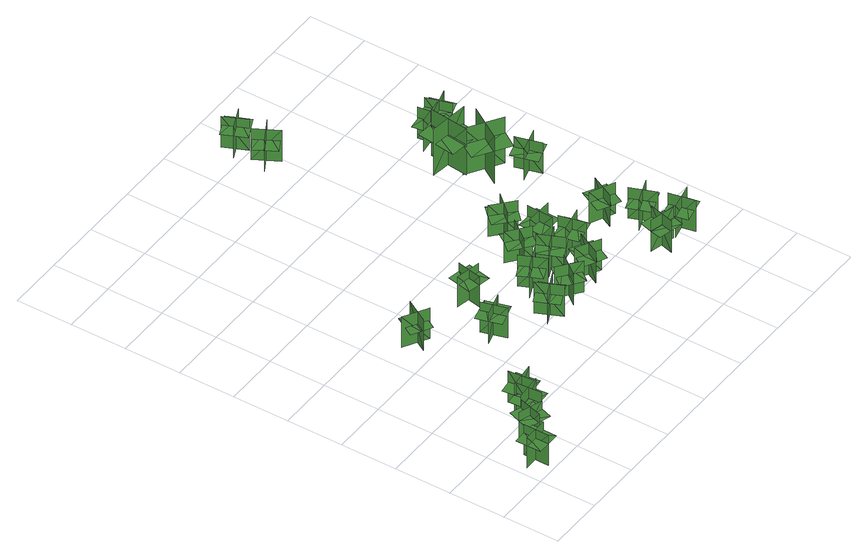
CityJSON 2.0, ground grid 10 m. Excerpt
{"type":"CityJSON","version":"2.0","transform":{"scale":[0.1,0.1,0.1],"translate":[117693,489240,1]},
"CityObjects":{
"tree1":{"type":"SolitaryVegetationObject","geometry":[{"type":"MultiSurface","lod":"1","boundaries":[[[0,1,2]],[[0,2,3]],[[4,5,6]],[[4,6,7]],[[8,9,10]],[[8,10,11]],[[8,11,12]],[[8,12,13]]]}]},
"tree2":{"type":"SolitaryVegetationObject","geometry":[{"type":"MultiSurface","lod":"1","boundaries":[[[14,15,16]],[[14,16,17]],[[18,19,20]],[[18,20,21]],[[22,23,24]],[[22,24,25]],[[22,25,26]],[[22,26,27]]]}]},
"tree3":{"type":"SolitaryVegetationObject","geometry":[{"type":"MultiSurface","lod":"1","boundaries":[[[28,29,30]],[[28,30,31]],[[32,33,34]],[[32,34,35]],[[36,37,38]],[[36,38,39]],[[36,37,40]],[[36,40,41]]]}]},
"tree4":{"type":"SolitaryVegetationObject","geometry":[{"type":"MultiSurface","lod":"1","boundaries":[[[42,43,44]],[[42,44,45]],[[46,47,48]],[[46,48,49]],[[50,51,52]],[[50,52,53]],[[50,51,54]],[[50,54,55]]]}]},
"tree5":{"type":"SolitaryVegetationObject","geometry":[{"type":"MultiSurface","lod":"1","boundaries":[[[56,57,58]],[[56,58,59]],[[60,61,62]],[[60,62,63]],[[64,65,66]],[[64,66,67]],[[64,68,69]],[[64,69,65]]]}]},
"tree6":{"type":"SolitaryVegetationObject","geometry":[{"type":"MultiSurface","lod":"1","boundaries":[[[70,71,72]],[[70,72,73]],[[74,75,76]],[[74,76,77]],[[78,79,80]],[[78,80,81]],[[78,81,82]],[[78,82,83]]]}]},
"tree7":{"type":"SolitaryVegetationObject","geometry":[{"type":"MultiSurface","lod":"1","boundaries":[[[84,85,86]],[[84,86,87]],[[88,89,90]],[[88,90,91]],[[92,93,94]],[[92,94,95]],[[92,95,96]],[[92,96,97]]]}]},
"tree8":{"type":"SolitaryVegetationObject","geometry":[{"type":"MultiSurface","lod":"1","boundaries":[[[98,99,100]],[[98,100,101]],[[102,103,104]],[[102,104,105]],[[106,107,108]],[[106,108,109]],[[106,107,110]],[[106,110,111]]]}]},
"tree9":{"type":"SolitaryVegetationObject","geometry":[{"type":"MultiSurface","lod":"1","boundaries":[[[112,113,114]],[[112,114,115]],[[116,117,118]],[[116,118,119]],[[120,121,122]],[[120,122,123]],[[120,121,124]],[[120,124,125]]]}]},
"tree10":{"type":"SolitaryVegetationObject","geometry":[{"type":"MultiSurface","lod":"1","boundaries":[[[126,127,128]],[[126,128,129]],[[130,131,132]],[[130,132,133]],[[134,135,136]],[[134,136,137]],[[134,135,138]],[[134,138,139]]]}]},
"tree11":{"type":"SolitaryVegetationObject","geometry":[{"type":"MultiSurface","lod":"1","boundaries":[[[140,141,142]],[[140,142,143]],[[144,145,146]],[[144,146,147]],[[148,149,150]],[[148,150,151]],[[148,149,152]],[[148,152,153]]]}]},
"tree12":{"type":"SolitaryVegetationObject","geometry":[{"type":"MultiSurface","lod":"1","boundaries":[[[154,155,156]],[[154,156,157]],[[158,159,160]],[[158,160,161]],[[162,163,164]],[[162,164,165]],[[162,163,166]],[[162,166,167]]]}]},
"tree13":{"type":"SolitaryVegetationObject","geometry":[{"type":"MultiSurface","lod":"1","boundaries":[[[168,169,170]],[[168,170,171]],[[172,173,174]],[[172,174,175]],[[176,177,178]],[[176,178,179]],[[176,177,180]],[[176,180,181]]]}]},
"tree14":{"type":"SolitaryVegetationObject","geometry":[{"type":"MultiSurface","lod":"1","boundaries":[[[182,183,184]],[[182,184,185]],[[186,187,188]],[[186,188,189]],[[190,191,192]],[[190,192,193]],[[190,191,194]],[[190,194,195]]]}]},
"tree15":{"type":"SolitaryVegetationObject","geometry":[{"type":"MultiSurface","lod":"1","boundaries":[[[196,197,198]],[[196,198,199]],[[200,201,202]],[[200,202,203]],[[204,205,206]],[[204,206,207]],[[204,205,208]],[[204,208,209]]]}]},
"tree16":{"type":"SolitaryVegetationObject","geometry":[{"type":"MultiSurface","lod":"1","boundaries":[[[210,211,212]],[[210,212,213]],[[214,215,216]],[[214,216,217]],[[218,219,220]],[[218,220,221]],[[218,219,222]],[[218,222,223]]]}]},
"tree17":{"type":"SolitaryVegetationObject","geometry":[{"type":"MultiSurface","lod":"1","boundaries":[[[224,225,226]],[[224,226,227]],[[228,229,230]],[[228,230,231]],[[232,233,234]],[[232,234,235]],[[232,233,236]],[[232,236,237]]]}]},
"tree18":{"type":"SolitaryVegetationObject","geometry":[{"type":"MultiSurface","lod":"1","boundaries":[[[238,239,240]],[[238,240,241]],[[242,243,244]],[[242,244,245]],[[246,247,248]],[[246,248,249]],[[246,247,250]],[[246,250,251]]]}]},
"tree19":{"type":"SolitaryVegetationObject","geometry":[{"type":"MultiSurface","lod":"1","boundaries":[[[252,253,254]],[[252,254,255]],[[256,257,258]],[[256,258,259]],[[260,261,262]],[[260,262,263]],[[260,263,264]],[[260,264,265]]]}]},
"tree20":{"type":"SolitaryVegetationObject","geometry":[{"type":"MultiSurface","lod":"1","boundaries":[[[266,267,268]],[[266,268,269]],[[270,271,272]],[[270,272,273]],[[274,275,276]],[[274,276,277]],[[274,275,278]],[[274,278,279]]]}]},
"tree21":{"type":"SolitaryVegetationObject","geometry":[{"type":"MultiSurface","lod":"1","boundaries":[[[280,281,282]],[[280,282,283]],[[284,285,286]],[[284,286,287]],[[288,289,290]],[[288,290,291]],[[288,289,292]],[[288,292,293]]]}]},
"tree22":{"type":"SolitaryVegetationObject","geometry":[{"type":"MultiSurface","lod":"1","boundaries":[[[294,295,296]],[[294,296,297]],[[298,299,300]],[[298,300,301]],[[302,303,304]],[[302,304,305]],[[302,303,306]],[[302,306,307]]]}]},
"tree23":{"type":"SolitaryVegetationObject","geometry":[{"type":"MultiSurface","lod":"1","boundaries":[[[308,309,310]],[[308,310,311]],[[312,313,314]],[[312,314,315]],[[316,317,318]],[[316,318,319]],[[316,317,320]],[[316,320,321]]]}]},
"tree24":{"type":"SolitaryVegetationObject","geometry":[{"type":"MultiSurface","lod":"1","boundaries":[[[322,323,324]],[[322,324,325]],[[326,327,328]],[[326,328,329]],[[330,331,332]],[[330,332,333]],[[330,331,334]],[[330,334,335]]]}]},
"tree25":{"type":"SolitaryVegetationObject","geometry":[{"type":"MultiSurface","lod":"1","boundaries":[[[336,337,338]],[[336,338,339]],[[340,341,342]],[[340,342,343]],[[344,345,346]],[[344,346,347]],[[344,345,348]],[[344,348,349]]]}]},
"tree26":{"type":"SolitaryVegetationObject","geometry":[{"type":"MultiSurface","lod":"1","boundaries":[[[350,351,352]],[[350,352,353]],[[354,355,356]],[[354,356,357]],[[358,359,360]],[[358,360,361]],[[358,359,362]],[[358,362,363]]]}]},
"tree27":{"type":"SolitaryVegetationObject","geometry":[{"type":"MultiSurface","lod":"1","boundaries":[[[364,365,366]],[[364,366,367]],[[368,369,370]],[[368,370,371]],[[372,373,374]],[[372,374,375]],[[372,375,376]],[[372,376,377]]]}]}
},
"vertices":[
[47,27,14],[2,27,14],[2,27,75],[47,27,75],[26,48,14],[26,3,14],[26,3,75],[26,48,75],[26,48,58],[4,48,58],[4,3,58],[26,3,58],[48,3,58],[48,48,58],
[73,85,12],[60,43,12],[60,43,73],[73,85,73],[47,72,12],[89,58,12],[89,58,73],[47,72,73],[47,72,56],[40,51,56],[82,37,56],[89,58,56],[96,79,56],[54,93,56],
[84,93,6],[131,97,6],[131,97,69],[84,93,69],[108,72,6],[105,119,6],[105,119,69],[108,72,69],[84,92,48],[131,95,48],[129,119,48],[82,115,48],[132,76,48],[86,73,48],
[100,116,7],[147,121,7],[147,121,70],[100,116,70],[125,96,7],[120,142,7],[120,142,70],[125,96,70],[100,114,49],[147,119,49],[144,143,49],[97,137,49],[149,101,49],[102,95,49],
[151,319,3],[175,360,3],[175,360,65],[151,319,65],[180,327,3],[180,327,65],[138,351,65],[138,351,3],[150,322,41],[172,359,41],[155,368,41],[134,332,41],[168,312,41],[189,348,41],
[235,271,4],[247,228,4],[247,228,65],[235,271,65],[220,245,4],[263,257,4],[263,257,65],[220,245,65],[220,245,48],[226,224,48],[269,236,48],[263,257,48],[257,278,48],[214,267,48],
[304,321,8],[260,330,8],[260,330,69],[304,321,69],[288,346,8],[279,302,8],[279,302,69],[288,346,69],[288,346,52],[266,350,52],[257,307,52],[279,302,52],[300,298,52],[309,341,52],
[309,197,3],[352,216,3],[352,216,66],[309,197,66],[338,185,3],[319,228,3],[319,228,66],[338,185,66],[309,195,45],[352,214,45],[343,236,45],[300,217,45],[360,197,45],[317,178,45],
[385,271,5],[342,252,5],[342,252,68],[385,271,68],[355,283,5],[374,240,5],[374,240,68],[355,283,68],[384,273,47],[341,254,47],[351,232,47],[394,251,47],[333,271,47],[376,290,47],
[398,226,2],[369,189,2],[369,189,65],[398,226,65],[366,222,2],[403,193,2],[403,193,65],[366,222,65],[397,227,44],[368,190,44],[387,176,44],[415,213,44],[353,202,44],[381,239,44],
[427,242,8],[408,285,8],[408,285,71],[427,242,71],[438,272,8],[396,253,8],[396,253,71],[438,272,71],[429,243,50],[409,286,50],[388,276,50],[407,233,50],[427,294,50],[446,251,50],
[424,302,5],[387,330,5],[387,330,68],[424,302,68],[420,333,5],[391,296,5],[391,296,68],[420,333,68],[425,303,47],[388,331,47],[373,313,47],[411,284,47],[399,347,47],[436,318,47],
[427,187,6],[449,229,6],[449,229,69],[427,187,69],[457,197,6],[416,219,6],[416,219,69],[457,197,69],[428,186,48],[450,228,48],[429,239,48],[407,197,48],[467,219,48],[445,178,48],
[494,267,5],[448,257,5],[448,257,67],[494,267,67],[467,284,5],[478,239,5],[478,239,67],[467,284,67],[494,269,46],[448,258,46],[453,236,46],[499,246,46],[444,277,46],[490,287,46],
[458,352,7],[423,384,7],[423,384,70],[458,352,70],[456,384,7],[425,349,7],[425,349,70],[456,384,70],[459,353,49],[424,385,49],[408,367,49],[443,336,49],[437,399,49],[472,368,49],
[484,314,3],[437,316,3],[437,316,65],[484,314,65],[462,337,3],[460,290,3],[460,290,65],[462,337,65],[484,316,44],[437,317,44],[436,294,44],[483,292,44],[437,336,44],[484,335,44],
[536,159,5],[581,148,5],[581,148,68],[536,159,68],[552,132,5],[564,177,5],[564,177,68],[552,132,68],[535,158,47],[581,146,47],[587,169,47],[541,181,47],[576,128,47],[531,139,47],
[400,777,5],[359,754,5],[359,754,68],[400,777,68],[370,786,5],[393,745,5],[393,745,68],[370,786,68],[400,778,47],[359,755,47],[370,735,47],[411,758,47],[349,772,47],[390,795,47],
[385,799,7],[367,840,7],[367,840,69],[385,799,69],[396,827,7],[356,809,7],[356,809,69],[396,827,69],[396,827,52],[387,847,52],[347,829,52],[356,809,52],[365,788,52],[405,806,52],
[547,242,7],[568,284,7],[568,284,70],[547,242,70],[577,252,7],[535,273,7],[535,273,70],[577,252,70],[548,241,49],[569,283,49],[548,294,49],[527,252,49],[586,275,49],[565,233,49],
[608,217,7],[564,200,7],[564,200,69],[608,217,69],[579,230,7],[596,186,7],[596,186,69],[579,230,69],[607,219,48],[564,202,48],[572,180,48],[616,197,48],[557,220,48],[601,236,48],
[633,158,2],[587,148,2],[587,148,65],[633,158,65],[606,175,2],[616,130,2],[616,130,65],[606,175,65],[633,160,44],[587,149,44],[592,127,44],[638,137,44],[583,168,44],[628,178,44],
[532,562,6],[524,492,6],[524,492,100],[532,562,100],[495,533,6],[565,524,6],[565,524,100],[495,533,100],[530,563,68],[521,493,68],[557,488,68],[565,558,68],[493,496,68],[502,566,68],
[585,462,1],[526,500,1],[526,500,95],[585,462,95],[575,509,1],[537,449,1],[537,449,95],[575,509,95],[587,464,63],[527,502,63],[508,472,63],[567,434,63],[543,526,63],[602,488,63],
[595,399,4],[583,444,4],[583,444,66],[595,399,66],[611,427,4],[566,414,4],[566,414,66],[611,427,66],[597,400,45],[584,445,45],[562,438,45],[574,393,45],[602,450,45],[615,405,45],
[579,584,6],[533,578,6],[533,578,69],[579,584,69],[554,603,6],[560,557,6],[560,557,69],[554,603,69],[579,586,48],[533,579,48],[536,556,48],[582,562,48],[530,598,48],[577,604,48],
[564,578,7],[607,590,7],[607,590,69],[564,578,69],[590,563,7],[578,606,7],[578,606,69],[590,563,69],[590,563,51],[611,569,51],[599,612,51],[578,606,51],[557,600,51],[568,557,51]
]}
